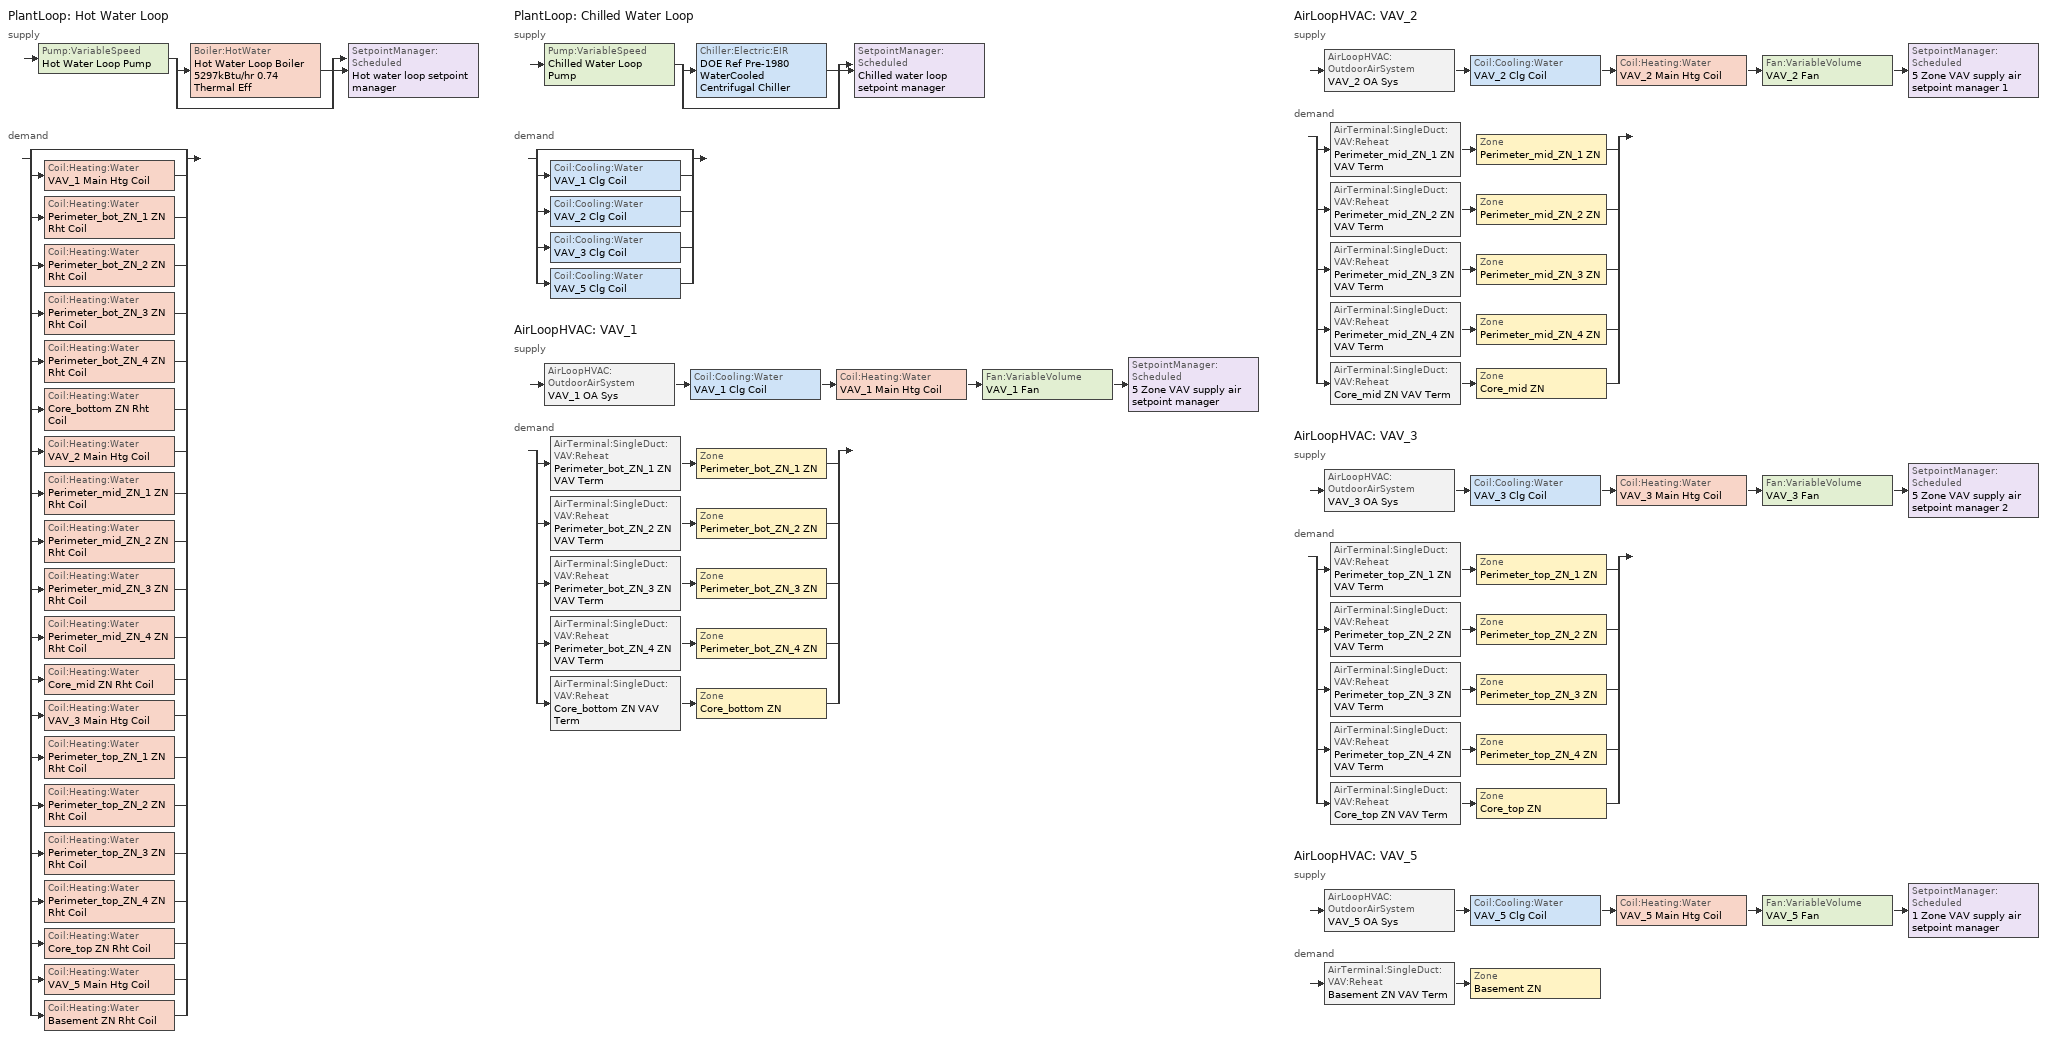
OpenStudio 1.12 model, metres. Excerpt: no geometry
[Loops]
PlantLoop 'Hot Water Loop'
 supply: Pump:VariableSpeed 'Hot Water Loop Pump' > split
  | Boiler:HotWater 'Hot Water Loop Boiler 5297kBtu/hr 0.74 Thermal Eff'
  | bypass
  join > SetpointManager:Scheduled 'Hot water loop setpoint manager'
 demand: split
  | bypass
  | Coil:Heating:Water 'VAV_1 Main Htg Coil'
  | Coil:Heating:Water 'Perimeter_bot_ZN_1 ZN Rht Coil'
  | Coil:Heating:Water 'Perimeter_bot_ZN_2 ZN Rht Coil'
  | Coil:Heating:Water 'Perimeter_bot_ZN_3 ZN Rht Coil'
  | Coil:Heating:Water 'Perimeter_bot_ZN_4 ZN Rht Coil'
  | Coil:Heating:Water 'Core_bottom ZN Rht Coil'
  | Coil:Heating:Water 'VAV_2 Main Htg Coil'
  | Coil:Heating:Water 'Perimeter_mid_ZN_1 ZN Rht Coil'
  | Coil:Heating:Water 'Perimeter_mid_ZN_2 ZN Rht Coil'
  | Coil:Heating:Water 'Perimeter_mid_ZN_3 ZN Rht Coil'
  | Coil:Heating:Water 'Perimeter_mid_ZN_4 ZN Rht Coil'
  | Coil:Heating:Water 'Core_mid ZN Rht Coil'
  | Coil:Heating:Water 'VAV_3 Main Htg Coil'
  | Coil:Heating:Water 'Perimeter_top_ZN_1 ZN Rht Coil'
  | Coil:Heating:Water 'Perimeter_top_ZN_2 ZN Rht Coil'
  | Coil:Heating:Water 'Perimeter_top_ZN_3 ZN Rht Coil'
  | Coil:Heating:Water 'Perimeter_top_ZN_4 ZN Rht Coil'
  | Coil:Heating:Water 'Core_top ZN Rht Coil'
  | Coil:Heating:Water 'VAV_5 Main Htg Coil'
  | Coil:Heating:Water 'Basement ZN Rht Coil'
PlantLoop 'Chilled Water Loop'
 supply: Pump:VariableSpeed 'Chilled Water Loop Pump' > split
  | Chiller:Electric:EIR 'DOE Ref Pre-1980 WaterCooled  Centrifugal Chiller'
  | bypass
  join > SetpointManager:Scheduled 'Chilled water loop setpoint manager'
 demand: split
  | bypass
  | Coil:Cooling:Water 'VAV_1 Clg Coil'
  | Coil:Cooling:Water 'VAV_2 Clg Coil'
  | Coil:Cooling:Water 'VAV_3 Clg Coil'
  | Coil:Cooling:Water 'VAV_5 Clg Coil'
AirLoopHVAC 'VAV_1'
 supply: AirLoopHVAC:OutdoorAirSystem 'VAV_1 OA Sys' > Coil:Cooling:Water 'VAV_1 Clg Coil' > Coil:Heating:Water 'VAV_1 Main Htg Coil' > Fan:VariableVolume 'VAV_1 Fan' > SetpointManager:Scheduled '5 Zone VAV supply air setpoint manager'
 demand: split
  | AirTerminal:SingleDuct:VAV:Reheat 'Perimeter_bot_ZN_1 ZN VAV Term' > Zone 'Perimeter_bot_ZN_1 ZN'
  | AirTerminal:SingleDuct:VAV:Reheat 'Perimeter_bot_ZN_2 ZN VAV Term' > Zone 'Perimeter_bot_ZN_2 ZN'
  | AirTerminal:SingleDuct:VAV:Reheat 'Perimeter_bot_ZN_3 ZN VAV Term' > Zone 'Perimeter_bot_ZN_3 ZN'
  | AirTerminal:SingleDuct:VAV:Reheat 'Perimeter_bot_ZN_4 ZN VAV Term' > Zone 'Perimeter_bot_ZN_4 ZN'
  | AirTerminal:SingleDuct:VAV:Reheat 'Core_bottom ZN VAV Term' > Zone 'Core_bottom ZN'
AirLoopHVAC 'VAV_2'
 supply: AirLoopHVAC:OutdoorAirSystem 'VAV_2 OA Sys' > Coil:Cooling:Water 'VAV_2 Clg Coil' > Coil:Heating:Water 'VAV_2 Main Htg Coil' > Fan:VariableVolume 'VAV_2 Fan' > SetpointManager:Scheduled '5 Zone VAV supply air setpoint manager 1'
 demand: split
  | AirTerminal:SingleDuct:VAV:Reheat 'Perimeter_mid_ZN_1 ZN VAV Term' > Zone 'Perimeter_mid_ZN_1 ZN'
  | AirTerminal:SingleDuct:VAV:Reheat 'Perimeter_mid_ZN_2 ZN VAV Term' > Zone 'Perimeter_mid_ZN_2 ZN'
  | AirTerminal:SingleDuct:VAV:Reheat 'Perimeter_mid_ZN_3 ZN VAV Term' > Zone 'Perimeter_mid_ZN_3 ZN'
  | AirTerminal:SingleDuct:VAV:Reheat 'Perimeter_mid_ZN_4 ZN VAV Term' > Zone 'Perimeter_mid_ZN_4 ZN'
  | AirTerminal:SingleDuct:VAV:Reheat 'Core_mid ZN VAV Term' > Zone 'Core_mid ZN'
AirLoopHVAC 'VAV_3'
 supply: AirLoopHVAC:OutdoorAirSystem 'VAV_3 OA Sys' > Coil:Cooling:Water 'VAV_3 Clg Coil' > Coil:Heating:Water 'VAV_3 Main Htg Coil' > Fan:VariableVolume 'VAV_3 Fan' > SetpointManager:Scheduled '5 Zone VAV supply air setpoint manager 2'
 demand: split
  | AirTerminal:SingleDuct:VAV:Reheat 'Perimeter_top_ZN_1 ZN VAV Term' > Zone 'Perimeter_top_ZN_1 ZN'
  | AirTerminal:SingleDuct:VAV:Reheat 'Perimeter_top_ZN_2 ZN VAV Term' > Zone 'Perimeter_top_ZN_2 ZN'
  | AirTerminal:SingleDuct:VAV:Reheat 'Perimeter_top_ZN_3 ZN VAV Term' > Zone 'Perimeter_top_ZN_3 ZN'
  | AirTerminal:SingleDuct:VAV:Reheat 'Perimeter_top_ZN_4 ZN VAV Term' > Zone 'Perimeter_top_ZN_4 ZN'
  | AirTerminal:SingleDuct:VAV:Reheat 'Core_top ZN VAV Term' > Zone 'Core_top ZN'
AirLoopHVAC 'VAV_5'
 supply: AirLoopHVAC:OutdoorAirSystem 'VAV_5 OA Sys' > Coil:Cooling:Water 'VAV_5 Clg Coil' > Coil:Heating:Water 'VAV_5 Main Htg Coil' > Fan:VariableVolume 'VAV_5 Fan' > SetpointManager:Scheduled '1 Zone VAV supply air setpoint manager'
 demand: AirTerminal:SingleDuct:VAV:Reheat 'Basement ZN VAV Term' > Zone 'Basement ZN'
[Sizing:Zone] Zone Cooling Design Supply Air Temperature Input Method=SupplyAirTemperature; Zone Cooling Design Supply Air Temperature {C}=12.8; Zone Cooling Design Supply Air Temperature Difference {deltaC}=11.11; Zone Heating Design Supply Air Temperature Input Method=SupplyAirTemperature; Zone Heating Design Supply Air Temperature {C}=40; Zone Heating Design Supply Air Temperature Difference {deltaC}=11.11; Zone Cooling Design Supply Air Humidity Ratio {kg-H2O/kg-air}=0.0085; Zone Heating Design Supply Air Humidity Ratio {kg-H2O/kg-air}=0.008; Cooling Design Air Flow Method=DesignDayWithLimit; Heating Design Air Flow Method=DesignDay; Account for Dedicated Outdoor Air System=No; Dedicated Outdoor Air System Control Strategy=NeutralSupplyAir; Dedicated Outdoor Air Low Setpoint Temperature for Design {C}=Autosize; Dedicated Outdoor Air High Setpoint Temperature for Design {C}=Autosize
Perimeter_top_ZN_3 ZN; Perimeter_top_ZN_4 ZN; Perimeter_bot_ZN_2 ZN; Perimeter_mid_ZN_3 ZN; Perimeter_mid_ZN_4 ZN; Basement ZN; Core_top ZN; Perimeter_bot_ZN_3 ZN; Perimeter_mid_ZN_2 ZN; Perimeter_mid_ZN_1 ZN; Perimeter_top_ZN_1 ZN; Perimeter_bot_ZN_1 ZN; Perimeter_bot_ZN_4 ZN; Perimeter_top_ZN_2 ZN; Core_mid ZN; Core_bottom ZN
[Zone equipment]
Perimeter_top_ZN_3 ZN: Perimeter_top_ZN_3 ZN VAV Term
Perimeter_top_ZN_4 ZN: Perimeter_top_ZN_4 ZN VAV Term
Perimeter_bot_ZN_2 ZN: Perimeter_bot_ZN_2 ZN VAV Term
Perimeter_mid_ZN_3 ZN: Perimeter_mid_ZN_3 ZN VAV Term
Perimeter_mid_ZN_4 ZN: Perimeter_mid_ZN_4 ZN VAV Term
Basement ZN: Basement ZN VAV Term
Core_top ZN: Core_top ZN VAV Term
Perimeter_bot_ZN_3 ZN: Perimeter_bot_ZN_3 ZN VAV Term
Perimeter_mid_ZN_2 ZN: Perimeter_mid_ZN_2 ZN VAV Term
Perimeter_mid_ZN_1 ZN: Perimeter_mid_ZN_1 ZN VAV Term
Perimeter_top_ZN_1 ZN: Perimeter_top_ZN_1 ZN VAV Term
Perimeter_bot_ZN_1 ZN: Perimeter_bot_ZN_1 ZN VAV Term
Perimeter_bot_ZN_4 ZN: Perimeter_bot_ZN_4 ZN VAV Term
Perimeter_top_ZN_2 ZN: Perimeter_top_ZN_2 ZN VAV Term
Core_mid ZN: Core_mid ZN VAV Term
Core_bottom ZN: Core_bottom ZN VAV Term
[PlantLoop] Plant Loop Volume {m3}=Autocalculate; Load Distribution Scheme=Optimal
Name | Fluid Type | Minimum Loop Temperature {C} | Maximum Loop Temperature {C}
Hot Water Loop | Water | 10
Chilled Water Loop |  | 1 | 98
[Sizing:Plant] Sizing Option=NonCoincident; Zone Timesteps in Averaging Window=1; Coincident Sizing Factor Mode=None
Name | Loop Type | Design Loop Exit Temperature {C} | Loop Design Temperature Difference {deltaC}
Hot Water Loop | Heating | 82.2222 | 11.1111
Chilled Water Loop | Cooling | 6.66667 | 5.61111
[SetpointManager:Scheduled] Control Variable=Temperature
Name | Schedule
Hot water loop setpoint manager | Hot Water Loop Temp - 180F
Chilled water loop setpoint manager | Chilled Water Loop Temp - 44F
5 Zone VAV supply air setpoint manager | Supply Air Temp - 55.04F
5 Zone VAV supply air setpoint manager 1 | Supply Air Temp - 55.04F 1
5 Zone VAV supply air setpoint manager 2 | Supply Air Temp - 55.04F 2
1 Zone VAV supply air setpoint manager | Supply Air Temp - 55.04F 3
[Pump:VariableSpeed] Rated Pump Head {Pa}=179344; Fraction of Motor Inefficiencies to Fluid Stream=0; Coefficient 1 of the Part Load Performance Curve=0; Coefficient 2 of the Part Load Performance Curve=1; Coefficient 3 of the Part Load Performance Curve=0; Coefficient 4 of the Part Load Performance Curve=0; Pump Control Type=Intermittent
Name | Motor Efficiency
Hot Water Loop Pump | 0.895
Chilled Water Loop Pump | 0.93
[Boiler:HotWater]
Hot Water Loop Boiler 5297kBtu/hr 0.74 Thermal Eff: Fuel Type=NaturalGas; Nominal Thermal Efficiency=0.74; Efficiency Curve Temperature Evaluation Variable=LeavingBoiler; Normalized Boiler Efficiency Curve=Boiler Constant Efficiency Curve; Design Water Outlet Temperature {C}=82.2222; Maximum Part Load Ratio=1.2; Water Outlet Upper Temperature Limit {C}=95; Boiler Flow Mode=LeavingSetpointModulated; Parasitic Electric Load {W}=0; Sizing Factor=1
[Chiller:Electric:EIR]
DOE Ref Pre-1980 WaterCooled  Centrifugal Chiller: Reference Capacity {W}=Autosize; Reference COP {W/W}=5.5; Reference Leaving Chilled Water Temperature {C}=6.66667; Reference Entering Condenser Fluid Temperature {C}=35; Cooling Capacity Function of Temperature Curve=Curve Biquadratic 1; Electric Input to Cooling Output Ratio Function of Temperature Curve=Curve Biquadratic 2; Electric Input to Cooling Output Ratio Function of Part Load Ratio Curve=Curve Quadratic 1; Minimum Part Load Ratio=0.15; Maximum Part Load Ratio=1; Optimum Part Load Ratio=1; Minimum Unloading Ratio=0.25; Condenser Type=AirCooled; Leaving Chilled Water Lower Temperature Limit {C}=2.22222; Chiller Flow Mode=ConstantFlow; Design Heat Recovery Water Flow Rate {m3/s}=0; Sizing Factor=1; Basin Heater Capacity {W/K}=0; Basin Heater Setpoint Temperature {C}=10
[AirLoopHVAC] Availability Schedule=OfficeLarge HVACOperationSchd; Design Supply Air Flow Rate {m3/s}=AutoSize
Name | Availability Manager
VAV_1 | Availability Manager Night Cycle 1
VAV_2 | Availability Manager Night Cycle 2
VAV_3 | Availability Manager Night Cycle 3
VAV_5 | Availability Manager Night Cycle 4
[Sizing:System] Type of Load to Size On=Sensible; Design Outdoor Air Flow Rate {m3/s}=Autosize; Minimum System Air Flow Ratio=0.3; Preheat Design Temperature {C}=7; Preheat Design Humidity Ratio {kg-H2O/kg-Air}=0.008; Precool Design Temperature {C}=12.8; Precool Design Humidity Ratio {kg-H2O/kg-Air}=0.008; Central Cooling Design Supply Air Temperature {C}=12.8; Central Heating Design Supply Air Temperature {C}=12.8; Sizing Option=Coincident; 100% Outdoor Air in Cooling=No; 100% Outdoor Air in Heating=No; Central Cooling Design Supply Air Humidity Ratio {kg-H2O/kg-Air}=0.0085; Central Heating Design Supply Air Humidity Ratio {kg-H2O/kg-Air}=0.008; Cooling Design Air Flow Method=DesignDay; Cooling Design Air Flow Rate {m3/s}=0; Heating Design Air Flow Method=DesignDay; Heating Design Air Flow Rate {m3/s}=0; System Outdoor Air Method=ZoneSum; Zone Maximum Outdoor Air Fraction=1; Cooling Supply Air Flow Rate Per Floor Area {m3/s-m2}=0.00996765; Cooling Fraction of Autosized Cooling Supply Air Flow Rate=1; Cooling Supply Air Flow Rate Per Unit Cooling Capacity {m3/s-W}=3.94755e-05; Heating Supply Air Flow Rate Per Floor Area {m3/s-m2}=0.00996765; Heating Fraction of Autosized Heating Supply Air Flow Rate=1; Heating Fraction of Autosized Cooling Supply Air Flow Rate=1; Heating Supply Air Flow Rate Per Unit Heating Capacity {m3/s-W}=3.15882e-05; Cooling Design Capacity Method=CoolingDesignCapacity; Cooling Design Capacity {W}=autosize; Cooling Design Capacity Per Floor Area {W/m2}=234.7; Fraction of Autosized Cooling Design Capacity=1; Heating Design Capacity Method=HeatingDesignCapacity; Heating Design Capacity {W}=autosize; Heating Design Capacity Per Floor Area {W/m2}=157; Fraction of Autosized Heating Design Capacity=1; Central Cooling Capacity Control Method=OnOff
VAV_1; VAV_2; VAV_3; VAV_5
[Fan:VariableVolume] Availability Schedule=Always On Discrete; Fan Efficiency=0.6045; Maximum Flow Rate {m3/s}=Autosize; Fan Power Minimum Flow Rate Input Method=fraction; Fan Power Minimum Flow Fraction=0.25; Fan Power Minimum Air Flow Rate {m3/s}=0; Motor Efficiency=0.95; Motor In Airstream Fraction=1; Fan Power Coefficient 1=0.0407599; Fan Power Coefficient 2=0.088045; Fan Power Coefficient 3=-0.0729261; Fan Power Coefficient 4=0.94374; Fan Power Coefficient 5=0
Name | Pressure Rise {Pa}
VAV_1 Fan; VAV_2 Fan; VAV_3 Fan | 1389.92
VAV_5 Fan | 1574.24
[Coil:Heating:Water] Availability Schedule=Always On Discrete; Rated Inlet Water Temperature {C}=82.2222; Rated Outlet Water Temperature {C}=71.1111
Name | Rated Inlet Air Temperature {C} | Rated Outlet Air Temperature {C}
VAV_1 Main Htg Coil; VAV_2 Main Htg Coil; VAV_3 Main Htg Coil; VAV_5 Main Htg Coil | 7 | 12.8
Perimeter_bot_ZN_1 ZN Rht Coil; Perimeter_bot_ZN_2 ZN Rht Coil; Perimeter_bot_ZN_3 ZN Rht Coil; Perimeter_bot_ZN_4 ZN Rht Coil; Core_bottom ZN Rht Coil; Perimeter_mid_ZN_1 ZN Rht Coil; Perimeter_mid_ZN_2 ZN Rht Coil; Perimeter_mid_ZN_3 ZN Rht Coil; Perimeter_mid_ZN_4 ZN Rht Coil; Core_mid ZN Rht Coil; Perimeter_top_ZN_1 ZN Rht Coil; Perimeter_top_ZN_2 ZN Rht Coil; Perimeter_top_ZN_3 ZN Rht Coil; Perimeter_top_ZN_4 ZN Rht Coil; Core_top ZN Rht Coil; Basement ZN Rht Coil | 12.8 | 40
[Controller:WaterCoil] Minimum Actuated Flow {m3/s}=0
Name | Water Coil | Action | Controller Convergence Tolerance {deltaC}
VAV_1 Main Htg Coil Controller | VAV_1 Main Htg Coil | Normal | 0.0001
VAV_1 Clg Coil Controller | VAV_1 Clg Coil | Reverse
Controller Water Coil 1 | Perimeter_bot_ZN_1 ZN Rht Coil | Normal | 0.0001
Controller Water Coil 2 | Perimeter_bot_ZN_2 ZN Rht Coil | Normal | 0.0001
Controller Water Coil 3 | Perimeter_bot_ZN_3 ZN Rht Coil | Normal | 0.0001
Controller Water Coil 4 | Perimeter_bot_ZN_4 ZN Rht Coil | Normal | 0.0001
Controller Water Coil 5 | Core_bottom ZN Rht Coil | Normal | 0.0001
VAV_2 Main Htg Coil Controller | VAV_2 Main Htg Coil | Normal | 0.0001
VAV_2 Clg Coil Controller | VAV_2 Clg Coil | Reverse
Controller Water Coil 6 | Perimeter_mid_ZN_1 ZN Rht Coil | Normal | 0.0001
Controller Water Coil 7 | Perimeter_mid_ZN_2 ZN Rht Coil | Normal | 0.0001
Controller Water Coil 8 | Perimeter_mid_ZN_3 ZN Rht Coil | Normal | 0.0001
Controller Water Coil 9 | Perimeter_mid_ZN_4 ZN Rht Coil | Normal | 0.0001
Controller Water Coil 10 | Core_mid ZN Rht Coil | Normal | 0.0001
VAV_3 Main Htg Coil Controller | VAV_3 Main Htg Coil | Normal | 0.0001
VAV_3 Clg Coil Controller | VAV_3 Clg Coil | Reverse
Controller Water Coil 11 | Perimeter_top_ZN_1 ZN Rht Coil | Normal | 0.0001
Controller Water Coil 12 | Perimeter_top_ZN_2 ZN Rht Coil | Normal | 0.0001
Controller Water Coil 13 | Perimeter_top_ZN_3 ZN Rht Coil | Normal | 0.0001
Controller Water Coil 14 | Perimeter_top_ZN_4 ZN Rht Coil | Normal | 0.0001
Controller Water Coil 15 | Core_top ZN Rht Coil | Normal | 0.0001
VAV_5 Main Htg Coil Controller | VAV_5 Main Htg Coil | Normal | 0.0001
VAV_5 Clg Coil Controller | VAV_5 Clg Coil | Reverse
Controller Water Coil 16 | Basement ZN Rht Coil | Normal | 0.0001
[Coil:Cooling:Water] Availability Schedule=Always On Discrete; Heat Exchanger Configuration=CrossFlow
VAV_1 Clg Coil; VAV_2 Clg Coil; VAV_3 Clg Coil; VAV_5 Clg Coil
[Controller:OutdoorAir] Minimum Outdoor Air Flow Rate {m3/s}=Autosize; Maximum Outdoor Air Flow Rate {m3/s}=Autosize; Economizer Control Type=NoEconomizer; Economizer Control Action Type=ModulateFlow; Economizer Maximum Limit Dry-Bulb Temperature {C}=28; Economizer Maximum Limit Enthalpy {J/kg}=64000; Economizer Minimum Limit Dry-Bulb Temperature {C}=-100; Lockout Type=LockoutWithCompressor; Minimum Limit Type=FixedMinimum; Minimum Outdoor Air Schedule=Always On Discrete; High Humidity Control=No; Heat Recovery Bypass Control Type=BypassWhenOAFlowGreaterThanMinimum
Name | Controller Mechanical Ventilation
VAV_1 OA Controller | VAV_1 Vent Controller
VAV_2 OA Controller | VAV_2 Vent Controller
VAV_3 OA Controller | VAV_3 Vent Controller
VAV_5 OA Controller | VAV_5 Vent Controller
[Controller:MechanicalVentilation] Availability Schedule=Always On Discrete
Name | System Outdoor Air Method
VAV_1 Vent Controller; VAV_2 Vent Controller; VAV_3 Vent Controller | ZoneSum
VAV_5 Vent Controller | VentilationRateProcedure
[AirLoopHVAC:OutdoorAirSystem]
Name | Controller
VAV_1 OA Sys | VAV_1 OA Controller
VAV_2 OA Sys | VAV_2 OA Controller
VAV_3 OA Sys | VAV_3 OA Controller
VAV_5 OA Sys | VAV_5 OA Controller
[AvailabilityManager:NightCycle] Control Type=CycleOnAny; Thermostat Tolerance {deltaC}=1; Cycling Run Time {s}=3600
Availability Manager Night Cycle 1; Availability Manager Night Cycle 2; Availability Manager Night Cycle 3; Availability Manager Night Cycle 4
[AirTerminal:SingleDuct:VAV:Reheat] Availability Schedule=Always On Discrete; Maximum Air Flow Rate {m3/s}=AutoSize; Zone Minimum Air Flow Input Method=Constant; Constant Minimum Air Flow Fraction=0.3; Fixed Minimum Air Flow Rate {m3/s}=0; Maximum Hot Water or Steam Flow Rate {m3/s}=AutoSize; Minimum Hot Water or Steam Flow Rate {m3/s}=0; Convergence Tolerance=0.001; Damper Heating Action=Normal; Maximum Flow per Zone Floor Area During Reheat {m3/s-m2}=0; Maximum Flow Fraction During Reheat=0.5; Maximum Reheat Air Temperature {C}=40; Control For Outdoor Air=No
Name | Reheat Coil
Perimeter_bot_ZN_1 ZN VAV Term | Perimeter_bot_ZN_1 ZN Rht Coil
Perimeter_bot_ZN_2 ZN VAV Term | Perimeter_bot_ZN_2 ZN Rht Coil
Perimeter_bot_ZN_3 ZN VAV Term | Perimeter_bot_ZN_3 ZN Rht Coil
Perimeter_bot_ZN_4 ZN VAV Term | Perimeter_bot_ZN_4 ZN Rht Coil
Core_bottom ZN VAV Term | Core_bottom ZN Rht Coil
Perimeter_mid_ZN_1 ZN VAV Term | Perimeter_mid_ZN_1 ZN Rht Coil
Perimeter_mid_ZN_2 ZN VAV Term | Perimeter_mid_ZN_2 ZN Rht Coil
Perimeter_mid_ZN_3 ZN VAV Term | Perimeter_mid_ZN_3 ZN Rht Coil
Perimeter_mid_ZN_4 ZN VAV Term | Perimeter_mid_ZN_4 ZN Rht Coil
Core_mid ZN VAV Term | Core_mid ZN Rht Coil
Perimeter_top_ZN_1 ZN VAV Term | Perimeter_top_ZN_1 ZN Rht Coil
Perimeter_top_ZN_2 ZN VAV Term | Perimeter_top_ZN_2 ZN Rht Coil
Perimeter_top_ZN_3 ZN VAV Term | Perimeter_top_ZN_3 ZN Rht Coil
Perimeter_top_ZN_4 ZN VAV Term | Perimeter_top_ZN_4 ZN Rht Coil
Core_top ZN VAV Term | Core_top ZN Rht Coil
Basement ZN VAV Term | Basement ZN Rht Coil
[Schedule:Ruleset]
Hot Water Loop Temp - 180F: Default Day Schedule=Hot Water Loop Temp - 180F Default
Chilled Water Loop Temp - 44F: Default Day Schedule=Chilled Water Loop Temp - 44F Default
OfficeLarge HVACOperationSchd: Default Day Schedule=OfficeLarge HVACOperationSchd Default; Summer Design Day Schedule=OfficeLarge HVACOperationSchd Summer Design Day; Winter Design Day Schedule=OfficeLarge HVACOperationSchd Winter Design Day
Supply Air Temp - 55.04F: Default Day Schedule=Supply Air Temp - 55.04F Default
Supply Air Temp - 55.04F 1: Default Day Schedule=Supply Air Temp - 55.04F Default 1
Supply Air Temp - 55.04F 2: Default Day Schedule=Supply Air Temp - 55.04F Default 2
Supply Air Temp - 55.04F 3: Default Day Schedule=Supply Air Temp - 55.04F Default 3
[Schedule:Day]
Hot Water Loop Temp - 180F Default: 24, 0, 82.2222
Chilled Water Loop Temp - 44F Default: 24, 0, 6.66667
OfficeLarge HVACOperationSchd Default: 24, 0, 0
OfficeLarge HVACOperationSchd Summer Design Day; OfficeLarge HVACOperationSchd SmrDsn|Wkdy Day: 6, 0, 0, 22, 0, 1, 24, 0, 0
OfficeLarge HVACOperationSchd Winter Design Day; OfficeLarge HVACOperationSchd WntrDsn|Sat Day: 6, 0, 0, 18, 0, 1, 24, 0, 0
Supply Air Temp - 55.04F Default; Supply Air Temp - 55.04F Default 1; Supply Air Temp - 55.04F Default 2; Supply Air Temp - 55.04F Default 3: 24, 0, 12.8
[Schedule:Rule] Schedule Ruleset=OfficeLarge HVACOperationSchd; Date Specification Type=DateRange; Start Month=1; Start Day=1; End Month=12; End Day=31
Name | Rule Order | Day Schedule | Apply Monday | Apply Tuesday | Apply Wednesday | Apply Thursday | Apply Friday | Apply Saturday
Schedule Rule 14 | 1 | OfficeLarge HVACOperationSchd SmrDsn|Wkdy Day | Yes | Yes | Yes | Yes | Yes
Schedule Rule 15 | 0 | OfficeLarge HVACOperationSchd WntrDsn|Sat Day |  |  |  |  |  | Yes
[Curve:Biquadratic] Minimum Value of x=5; Maximum Value of x=10; Minimum Value of y=24; Maximum Value of y=35
Name | Coefficient1 Constant | Coefficient2 x | Coefficient3 x**2 | Coefficient4 y | Coefficient5 y**2 | Coefficient6 x*y
Curve Biquadratic 1 | 1.02152 | 0.0370359 | 0.000233248 | -0.00389405 | -6.52536e-05 | -0.000268045
Curve Biquadratic 2 | 0.701769 | -0.00452016 | 0.00053311 | -0.00549821 | 0.000544579 | -0.000729032
[Curve:Quadratic]
Curve Quadratic 1: Coefficient1 Constant=0.0636912; Coefficient2 x=0.584888; Coefficient3 x**2=0.352803; Minimum Value of x=0; Maximum Value of x=1
[Schedule:Constant]
Always On Discrete: Value=1
[Curve:Cubic]
Boiler Constant Efficiency Curve: Coefficient1 Constant=1; Coefficient2 x=0; Coefficient3 x**2=0; Coefficient4 x**3=0; Minimum Value of x=0; Maximum Value of x=1
